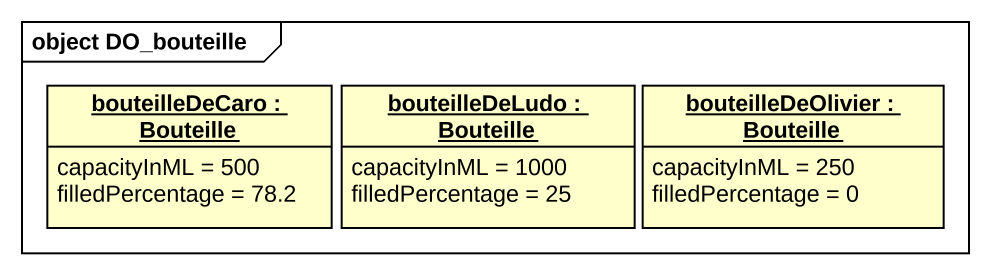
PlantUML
@startuml
mainframe object DO_bouteille
hide circle
hide empty members
object "bouteilleDeCaro : Bouteille" as bouteilleDeCaro {
  capacityInML = 500
  filledPercentage = 78.2
}
object "bouteilleDeLudo : Bouteille" as bouteilleDeLudo {
  capacityInML = 1000
  filledPercentage = 25
}
object "bouteilleDeOlivier : Bouteille" as bouteilleDeOlivier {
  capacityInML = 250
  filledPercentage = 0
}
@enduml
